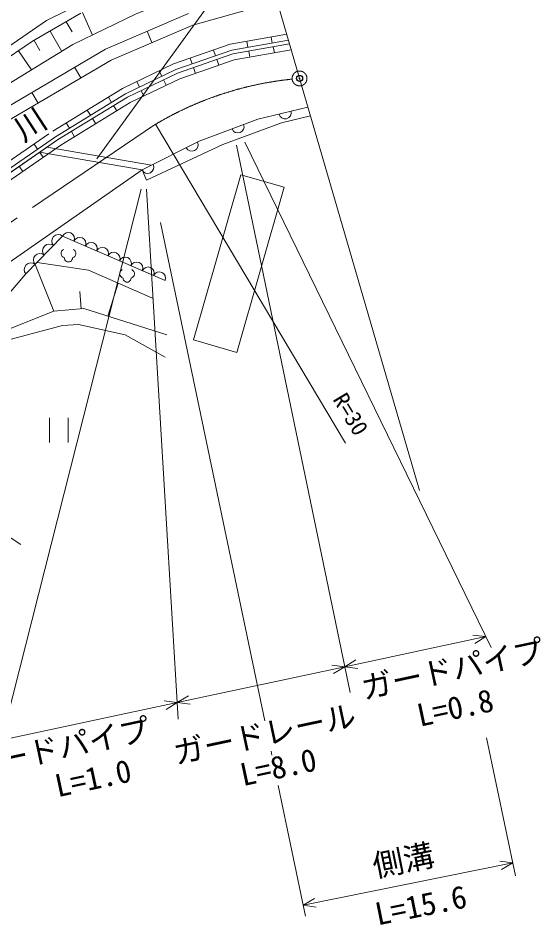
# Model space of a CAD drawing. Units: millimetres, scale not verified. Extents: x 40000 to 680000, y 20000 to 380000.
# Drawn here: x 526494 to 568729, y 246289 to 319568 of the extents above; entities that cross this region are included whole.
import ezdxf
from ezdxf.enums import TextEntityAlignment as Align

# ---------------------------------------------------------------- set-up
doc = ezdxf.new("R2010")
doc.units = ezdxf.units.MM
doc.header["$LTSCALE"] = 1000
doc.header["$PDMODE"] = 32
doc.header["$PDSIZE"] = 500
doc.linetypes.add('CHAIN', pattern=[18.5, 12, -1.5, 3.5, -1.5])
for name, color, linetype, lineweight in [('M-BGD', 7, 'Continuous', 13), ('M-BMK', 2, 'CHAIN', 13), ('M-STR-HTXT', 7, 'Continuous', 13)]:
    doc.layers.add(name, color=color, linetype=linetype, lineweight=lineweight)
doc.layers.add('M-BMK-HTXT', color=7, linetype='Continuous')
doc.layers.add('M-OTRS', color=6, linetype='Continuous')
doc.styles.add('ＭＳ ゴシック', font='')
doc.styles.get('ＭＳ ゴシック').set_extended_font_data('MS Gothic')

msp = doc.modelspace()

# ---------------------------------------------------------------- linework, layer by layer
at = {"layer": 'M-BGD'}
for p, q in [((547418, 320922), (540601, 319007)), ((531564, 319959), (527651, 317694)), ((531694, 320016), (532492, 318198)), ((540267, 319952), (533557, 317069)), ((530380, 319273), (530853, 318457)), ((540601, 319007), (534010, 316175)), ((529073, 318517), (530019, 316883)), ((537305, 317591), (536911, 318510)), ((548193, 318261), (543630, 317458)), ((547030, 317548), (546943, 318041)), ((527651, 317694), (521576, 313600)), ((527777, 317766), (528246, 316956)), ((543630, 317458), (539053, 315871)), ((548333, 317778), (543756, 316973)), ((543832, 316682), (548418, 317488)), ((545060, 317202), (544973, 317695)), ((533557, 317069), (525139, 312106)), ((526530, 316938), (527576, 315386)), ((543756, 316973), (539244, 315408)), ((539358, 315130), (543832, 316682)), ((542445, 316518), (542281, 316991)), ((543958, 316196), (548558, 317005)), ((545140, 316912), (545226, 316419)), ((547110, 317258), (547196, 316766)), ((534010, 316175), (525669, 311258)), ((539053, 315871), (534935, 313891)), ((539549, 314667), (543958, 316196)), ((540555, 315863), (540391, 316335)), ((542540, 316234), (542704, 315761)), ((531562, 314732), (531055, 315593)), ((539244, 315408), (535175, 313452)), ((535319, 313188), (539358, 315130)), ((538110, 314863), (537894, 315314)), ((540650, 315578), (540814, 315106)), ((535558, 312748), (539549, 314667)), ((536308, 313997), (536091, 314447)), ((538240, 314592), (538456, 314142)), ((534935, 313891), (529302, 310439)), ((536437, 313726), (536654, 313275)), ((528117, 312701), (527609, 313562)), ((535175, 313452), (529515, 309983)), ((529679, 309731), (535319, 313188)), ((534050, 312762), (533789, 313189)), ((529952, 309312), (535558, 312748)), ((534204, 312505), (534465, 312079)), ((532345, 311717), (532084, 312144)), ((532499, 311460), (532760, 311033)), ((547768, 311111), (550113, 311666)), ((530640, 310672), (530378, 311098)), ((543036, 309354), (547768, 311111)), ((528966, 310211), (519779, 303859)), ((529515, 309983), (520047, 303436)), ((530793, 310415), (531055, 309988)), ((520207, 303182), (529679, 309731)), ((520475, 302759), (529952, 309312)), ((528071, 308984), (527787, 309396)), ((536857, 306477), (543036, 309354)), ((528233, 308732), (528517, 308321)), ((536506, 307300), (528233, 308732)), ((537260, 307677), (528820, 309138)), ((536506, 307300), (524803, 299158)), ((526588, 307594), (526872, 307183)), ((536506, 307300), (536857, 306477)), ((529374, 295880), (527864, 299655)), ((533731, 295494), (534576, 298151)), ((531596, 296083), (531469, 297472)), ((529379, 295882), (531814, 296103)), ((531814, 296103), (538496, 293979)), ((525396, 294289), (529379, 295882)), ((529025, 287260), (529025, 285260)), ((530525, 285260), (530525, 287260))]:
    msp.add_line(p, q, dxfattribs=at)
for points in [[(517868, 328429), (515397, 313575), (522168, 314836), (528784, 319367), (533650, 321813), (539211, 324001), (543793, 325417), (546002, 325784)], [(520906, 312287), (522605, 312339), (530921, 317436), (536018, 319908), (541373, 322045), (544540, 323023), (546694, 323408)], [(506709, 296901), (510584, 298174), (515124, 300248), (520207, 303182), (529679, 309731), (535319, 313188), (539358, 315130), (543832, 316682), (548418, 317488)], [(536506, 307300), (541133, 309613), (545848, 311392), (549908, 312372)], [(538364, 298360), (530088, 301945), (527122, 298891)], [(528035, 299832), (532168, 299201), (537346, 296944)], [(527122, 298891), (522697, 293758), (519820, 289376)], [(526724, 277029), (515837, 284154), (510880, 286854), (519510, 288093), (525131, 293404), (530088, 294731), (531371, 294820), (535133, 293979), (538364, 292164)]]:
    msp.add_lwpolyline(points, dxfattribs=at)
msp.add_lwpolyline([(544160, 292559), (548001, 305900), (544495, 306910), (540654, 293569)], close=True, dxfattribs=at)
for centre, radius, start, end in [((548072, 311929), 500, 193.56101, 13.56101), ((544246, 310788), 500, 200.67442, 20.67442), ((540531, 309312), 500, 206.56505, 26.56505), ((536953, 307523), 500, 206.56505, 26.56505), ((529741, 301540), 533, 49.4009, 222.28415), ((530547, 301745), 501, 336.70088, 156.45894), ((528999, 300777), 533, 49.4009, 222.28415), ((531466, 301347), 501, 336.70088, 156.45894), ((532386, 300948), 501, 336.70088, 156.45894), ((528258, 300014), 533, 49.4009, 222.28415), ((530319, 300553), 359, 113.44836, 257.2818), ((530801, 300553), 359, 282.7182, 66.55164), ((533306, 300550), 501, 336.70088, 156.45894), ((534225, 300152), 501, 336.70088, 156.45894), ((527517, 299250), 533, 49.4009, 222.28415), ((530560, 300184), 321, 176.52859, 3.47141), ((535145, 299753), 501, 336.70088, 156.45894), ((536064, 299355), 501, 336.70088, 156.45894), ((535054, 298916), 359, 113.44836, 257.2818), ((535536, 298916), 359, 282.7182, 66.55164), ((536984, 298957), 501, 336.70088, 156.45894), ((537903, 298559), 501, 336.70088, 156.45894), ((535295, 298546), 321, 176.52859, 3.47141)]:
    msp.add_arc(centre, radius, start, end, dxfattribs=at)
at = {"layer": 'M-BMK'}
msp.add_line((537596, 310988), (501774, 286728), dxfattribs=at)
msp.add_circle((549232, 314693), 600, dxfattribs=at)
msp.add_arc((551348, 287919), 26857, 95.7995, 120.80067, dxfattribs=at)
at = {"layer": 'M-OTRS'}
msp.add_point((549232, 314693), dxfattribs=at)
at = {"layer": 'M-STR-HTXT'}
for p, q in [((558930, 281386), (541081, 342685)), ((532857, 308193), (548714, 330080)), ((537596, 310988), (552957, 285219)), ((544135, 309310), (553315, 265070)), ((544805, 309533), (564725, 268699)), ((536430, 305737), (524991, 260645)), ((536877, 305737), (539433, 262918)), ((537994, 303057), (546417, 262784)), ((564294, 269581), (563243, 269714)), ((552885, 267143), (564294, 269581)), ((564294, 269581), (563390, 269029)), ((552885, 267143), (553790, 267695)), ((539354, 264253), (552885, 267143)), ((552885, 267143), (551834, 267277)), ((552885, 267143), (551980, 266592)), ((552885, 267143), (553936, 267010)), ((539354, 264253), (540258, 264804)), ((525136, 261216), (539354, 264253)), ((539354, 264253), (538303, 264387)), ((539354, 264253), (538449, 263702)), ((539354, 264253), (540405, 264120)), ((564347, 261405), (566692, 250239)), ((546929, 260337), (547002, 259990)), ((547513, 257543), (549719, 247001)), ((566470, 251297), (565420, 251441)), ((549536, 247874), (566470, 251297)), ((566470, 251297), (565559, 250755)), ((549536, 247874), (550447, 248415)), ((549536, 247874), (550585, 247729))]:
    msp.add_line(p, q, dxfattribs=at)

# ---------------------------------------------------------------- texts
at = {"layer": 'M-BMK-HTXT', "style": 'ＭＳ ゴシック'}
msp.add_text('駒\u3000辻\u3000川', height=1833, rotation=33.024, dxfattribs=at).set_placement((524065, 307026), align=Align.BOTTOM_CENTER)
at = {"layer": 'M-STR-HTXT', "style": 'ＭＳ ゴシック'}
msp.add_text('R=30', height=1320, rotation=301.073, dxfattribs=at).set_placement((553386, 285478), align=Align.BOTTOM_RIGHT)
for s, rotation, p in [('ガードパイプ', 12.057, (561890, 265537)), ('L=0.8', 12.057, (562113, 262410)), ('ガードレール', 12.057, (546704, 260289)), ('ガードパイプ', 12.057, (530065, 259172)), ('L=8.0', 12.057, (547820, 257609)), ('L=1.0', 12.057, (532857, 256715)), ('側溝', 11.427, (557904, 250075)), ('L=15.6', 11.427, (559322, 246442))]:
    msp.add_text(s, height=1833, rotation=rotation, dxfattribs=at).set_placement(p, align=Align.BOTTOM_CENTER)

doc.saveas('drawing.dxf')
